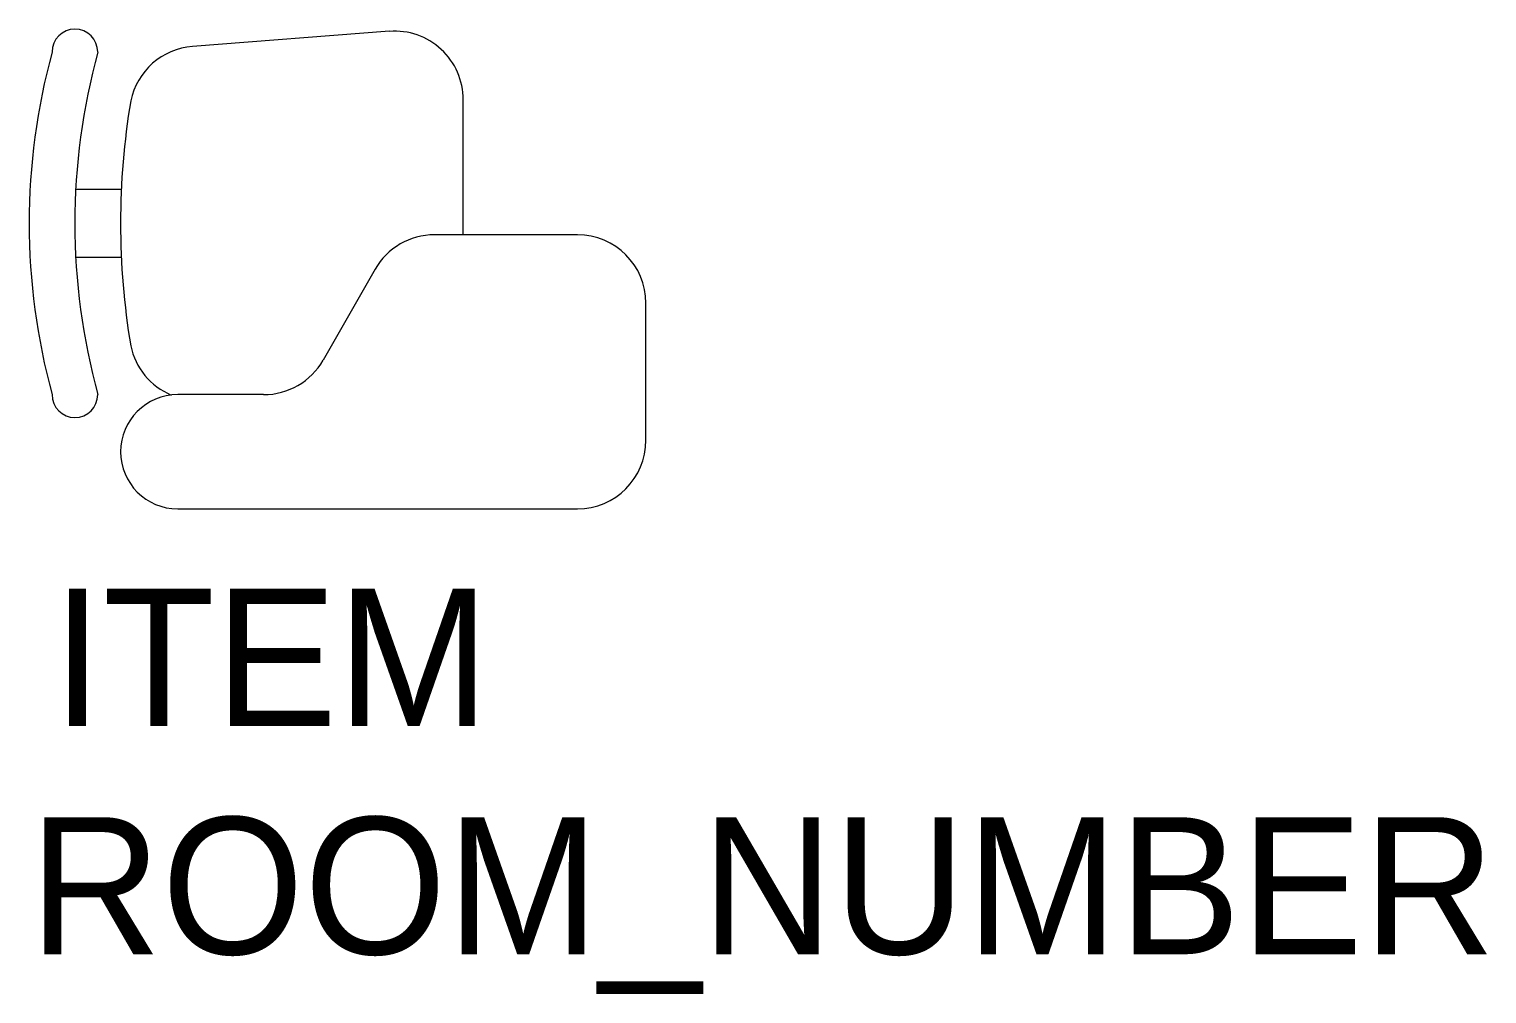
# Model space of a CAD drawing. Extents: x 0 to 1.62, y -0.86 to 0.22.
import ezdxf

# ---------------------------------------------------------------- set-up
doc = ezdxf.new("R2010")
doc.units = 0
doc.header["$LTSCALE"] = 40
doc.layers.get('0').update_dxf_attribs({"color": 1, "linetype": 'CONTINUOUS'})

msp = doc.modelspace()

# ---------------------------------------------------------------- linework, layer by layer
at = {"color": 0, "linetype": 'BYBLOCK'}
for p, q in [((0.4007, 0.2135), (0.1817, 0.1967)), ((0.4827, -0.0127), (0.4827, 0.1375)), ((0.0518, 0.0381), (0.1025, 0.0381)), ((0.6097, -0.0127), (0.4508, -0.0127)), ((0.1025, -0.0381), (0.0518, -0.0381)), ((0.3846, -0.0511), (0.3269, -0.1521)), ((0.6859, -0.2413), (0.6859, -0.0889)), ((0.2607, -0.1905), (0.1652, -0.1905)), ((0.1652, -0.3175), (0.6097, -0.3175))]:
    msp.add_line(p, q, dxfattribs=at)
for centre, radius, start, end in [((0.0509, 0.1905), 0.0254, 0, 180), ((0.4065, 0.1375), 0.0762, 0, 94.3987), ((0.1876, 0.1207), 0.0762, 94.3987, 168.3055), ((0.723, 0), 0.723, 164.7235, 195.2765), ((0.7738, 0), 0.723, 164.7235, 195.2765), ((0.9243, 0), 0.8227, 170.4765, 189.5235), ((0.4508, -0.0889), 0.0762, 90, 150.2551), ((0.6097, -0.0889), 0.0762, 0, 90), ((0.1876, -0.1207), 0.0762, 191.6945, 247.1849), ((0.2607, -0.1143), 0.0762, 270, 330.2551), ((0.0509, -0.1905), 0.0254, 180, 0), ((0.1652, -0.254), 0.0635, 90, 270), ((0.6097, -0.2413), 0.0762, 270, 0)]:
    msp.add_arc(centre, radius, start, end, dxfattribs=at)

# ---------------------------------------------------------------- texts
for tag, p, s, flags in [('ITEM', (0.0254, -0.5588), 'WRITING CHAIR', 3), ('ROOM_NUMBER', (0, -0.8128), '', 1)]:
    msp.add_attdef(tag, p, s, height=0.1524, dxfattribs=dict(at, flags=flags))

doc.saveas('drawing.dxf')
